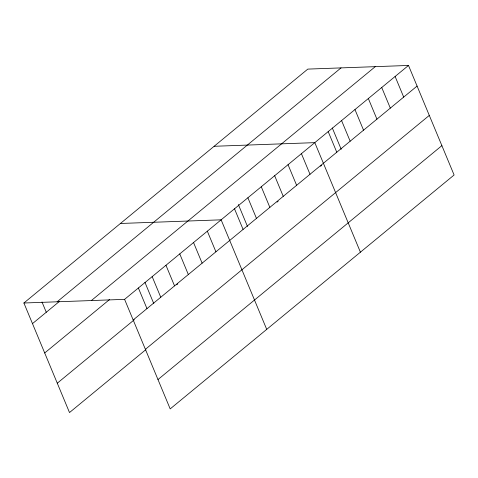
<?xml version="1.0" encoding="UTF-8"?>
<svg xmlns="http://www.w3.org/2000/svg" width="478" height="478" viewBox="0 0 478 478"><rect width="100%" height="100%" fill="white"/><g stroke="black" fill="none" stroke-linecap="round" stroke-linejoin="round"><path stroke-width="0.72" d="M23.9 303.004L307.808 69.101L408.499 65.45L454.1 174.996L170.192 408.899L124.591 299.353L23.9 303.004L69.501 412.55L145.921 349.591M57.127 301.797L341.035 67.894M32.48 323.618L59.487 301.373M91.364 300.554L375.272 66.657M44.699 352.967L109.623 299.473M124.591 299.353L408.499 65.45M133.177 319.973L417.085 86.07M57.282 383.201L134.276 319.77M176.675 284.84L177.792 283.92M277.061 202.134L278.172 201.22M320.559 166.302L321.67 165.382M145.39 349.316L429.298 115.413M157.979 379.556L441.881 145.653M214.12 146.286L314.811 142.641L360.412 252.187M120.426 223.477L221.123 219.826L266.724 329.372M395.115 76.48L403.695 97.094M381.731 87.504L390.311 108.124M368.347 98.534L376.927 119.147M354.963 109.558L363.543 130.177M341.579 120.587L350.159 141.201M332.324 127.996L341.19 149.297M328.195 131.611L336.775 152.231M301.427 153.665L310.007 174.285M288.043 164.695L296.623 185.309M274.659 175.719L283.239 196.339M261.275 186.749L269.855 207.362M247.891 197.773L256.471 218.392M238.349 204.5L247.502 226.488M234.507 208.802L243.087 229.416M207.333 231.185L215.913 251.804M193.542 242.549L202.122 263.169M179.752 253.908L188.332 274.527M165.962 265.272L174.542 285.886M152.171 276.631L160.757 297.25M144.948 282.373L153.814 303.673M138.381 287.995L146.967 308.609M41.98 301.953L46.27 312.259"/></g></svg>
